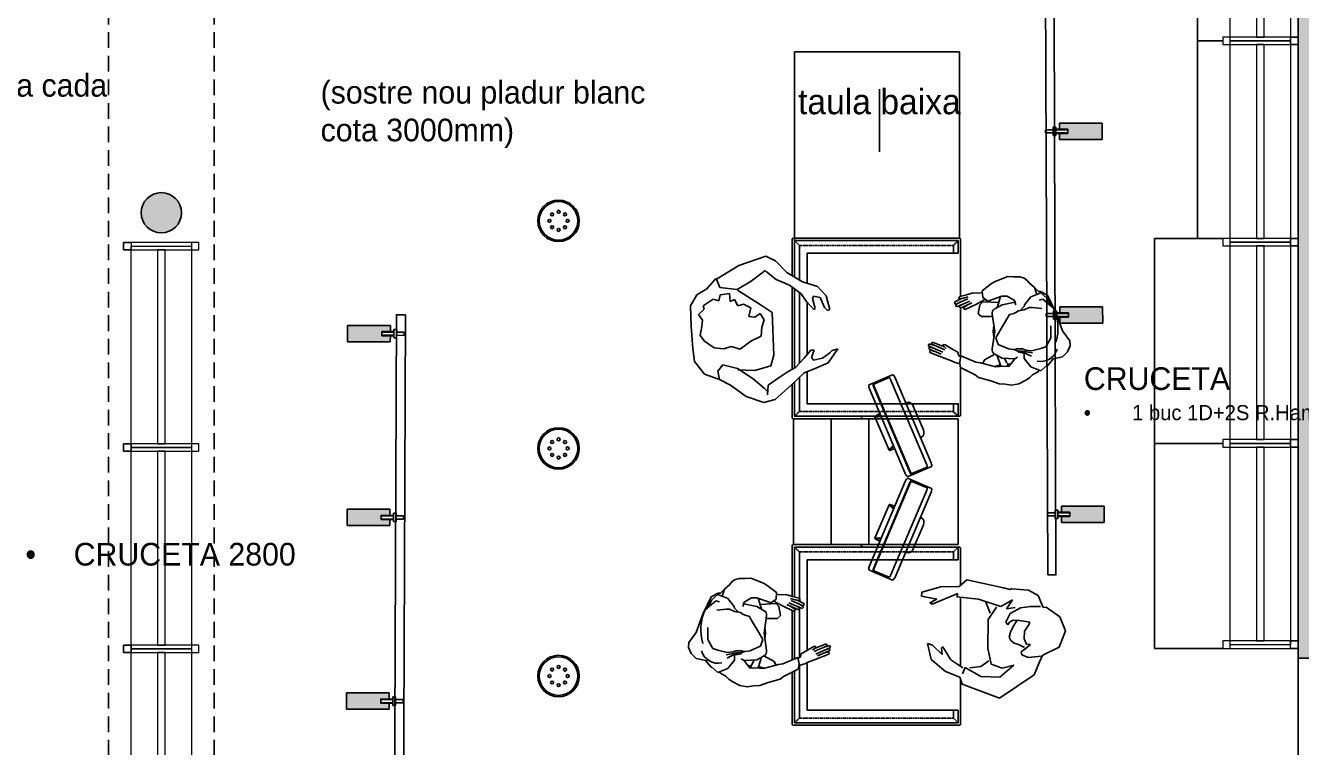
# Model space of a CAD drawing. Extents: x -50 to 69572, y -29139 to 50177.
# Drawn here: x 15795 to 20868, y -24556 to -21687 of the extents above; entities that cross this region are included whole.
import ezdxf
from ezdxf.enums import TextEntityAlignment as Align

# ---------------------------------------------------------------- set-up
doc = ezdxf.new("R2010")
doc.units = 0
doc.set_wipeout_variables(frame=1)
for name, pattern in [('ACAD_ISO03W100', [30, 12, -18]), ('Discontinua JB', [0.75, 0.5, -0.25]), ('TRAZOS2', [0.375, 0.25, -0.125])]:
    doc.linetypes.add(name, pattern=pattern)
doc.layers.get('DEFPOINTS').update_dxf_attribs({"color": 20})
for name, color, linetype in [('A_luminarias tecnicas', 21, 'Continuous'), ('CONCEP 2D', 7, 'Continuous'), ('DISCONTINUA', 52, 'ACAD_ISO03W100'), ('H SECCIÓ', 253, 'Continuous'), ('Imac JB', 8, 'Continuous'), ('Linea Capa Color 0000 JB', 7, 'Continuous'), ('Linea Capa Color 0140 Blau Vidre JB', 140, 'Continuous'), ('PARETS', 6, 'Continuous'), ('TEXT SUPERFÍCIES', 4, 'Continuous')]:
    doc.layers.add(name, color=color, linetype=linetype)
doc.layers.add('SUPERFÍCIES CONSTRUÏDES', color=3, linetype='Continuous', plot=False)
doc.layers.add('SUPERFÍCIES ÚTILS', color=2, linetype='Continuous', plot=False)
doc.layers.add('textos DT ocultar', color=7, linetype='Continuous', lineweight=13)
doc.styles.add('ARIAL', font='')
doc.styles.get('ARIAL').set_extended_font_data('Century Gothic')

# ---------------------------------------------------------------- blocks, each defined once
blk = doc.blocks.new('Planta Imac JB 2020')
at = {"layer": 'Imac JB'}
for p, q in [((-75.6, 133.7), (-74.4, 155)), ((-72.1, 157), (72.1, 157)), ((-70.2, 155.6), (-62.7, 133.7)), ((70.2, 155.6), (62.7, 133.7)), ((75.6, 133.7), (74.4, 155)), ((-197.9, 129.7), (-197.9, 111.1)), ((-197.9, 111.1), (-197.9, 27.2)), ((-193.1, 44.3), (-193.1, 109.9)), ((-183.4, 112.6), (183.4, 112.6)), ((182.3, 133.7), (-182.3, 133.7)), ((182.3, 115.2), (-182.3, 115.2)), ((-73.7, 151.8), (-74.7, 133.7)), ((-65.3, 133.7), (-71.7, 152.1)), ((65.3, 133.7), (71.7, 152.1)), ((73.7, 151.8), (74.7, 133.7)), ((193.1, 44.3), (193.1, 109.9)), ((197.9, 129.7), (197.9, 111.1)), ((197.9, 111.1), (197.9, 27.2)), ((184.1, 41.7), (-184.1, 41.7)), ((-183.4, 23.1), (183, 23.1)), ((-74.8, 18), (-74.8, 23.1)), ((-51.4, 0), (51.4, 0)), ((74.8, 18), (74.8, 23.1))]:
    blk.add_line(p, q, dxfattribs=at)
for centre, radius, start, end in [((-72.2, 154.9), 2.12, 19.0624, 176.7674), ((-72.7, 151.8), 1.06, 19.0624, 176.7674), ((72.2, 154.9), 2.12, 3.2326, 160.9376), ((72.7, 151.8), 1.06, 3.2326, 160.9376)]:
    blk.add_arc(centre, radius, start, end, dxfattribs=at)
for centre, major_axis, ratio, start_param, end_param in [((-182.3, 129.7), (-15.6, 0), 0.260994, 4.712389, 6.283185), ((-182.3, 111.1), (-15.6, 0), 0.260994, 4.712389, 6.283185), ((-183.4, 109.9), (-9.68, 0), 0.280083, 4.712389, 6.283185), ((-183.4, 27.2), (-14.5, 0), 0.280083, 0, 1.570832), ((-184.1, 44.3), (-9.02, 0), 0.29004, 0, 1.570796), ((-51.4, 18), (-23.4, 0), 0.769865, 0, 1.570796)]:
    blk.add_ellipse(centre, major_axis=major_axis, ratio=ratio, start_param=start_param, end_param=end_param, dxfattribs=at)
at = {"layer": 'Imac JB', "extrusion": (0, 0, -1)}
for centre, major_axis, ratio, start_param, end_param in [((182.3, 129.7), (15.6, 0), 0.260994, 4.712389, 6.283185), ((182.3, 111.1), (15.6, 0), 0.260994, 4.712389, 6.283185), ((183.4, 109.9), (9.68, 0), 0.280083, 4.712389, 6.283185), ((51.4, 18), (23.4, 0), 0.769865, 0, 1.570796), ((183.4, 27.2), (14.5, 0), 0.280083, 0, 1.600948), ((184.1, 44.3), (9.02, 0), 0.29004, 0, 1.570796)]:
    blk.add_ellipse(centre, major_axis=major_axis, ratio=ratio, start_param=start_param, end_param=end_param, dxfattribs=at)
blk = doc.blocks.new('R32')
blk.add_wipeout([(78976.1, 32380.5), (79090.9, 32501.5), (79113.6, 32440.6), (79143.7, 32380.1), (79121.3, 32357.3), (79103.4, 32341), (79070.9, 32292.8), (79030.5, 32255.3), (78995.3, 32238), (78959.2, 32215.2), (78962, 32209), (79002.6, 32212.1), (79011.3, 32206.8), (79001.6, 32181.7), (78959.8, 32171.2), (78945, 32162.1), (78947.2, 32152.2), (79003.3, 32156.6), (79045.9, 32184.1), (79075.9, 32240.4), (79122.6, 32294), (79176.3, 32331.3), (79200.8, 32365.5), (79184.3, 32477), (79146.5, 32574.7), (79148.7, 32576.2), (79115.5, 32619.7), (79099.4, 32662.4), (79060.8, 32695.3), (78978.6, 32706.5), (78892.4, 32716.5), (78839.4, 32719.2), (78782.9, 32688.2), (78751.3, 32634), (78722.2, 32594.8), (78665.8, 32540.8), (78630.6, 32475.8), (78634.6, 32429.4), (78718.5, 32297.6), (78740.6, 32196.7), (78788.3, 32149), (78786.3, 32172.2), (78778.5, 32183), (78762.8, 32216), (78761, 32252.6), (78773.3, 32258.3), (78799.5, 32242.6), (78801.5, 32255.7), (78745.9, 32325.6), (78733, 32364), (78694.6, 32446.5), (78658, 32456.2), (78671, 32454.1), (78775.1, 32547.2), (78762.5, 32489.1), (78769.2, 32423.1), (78808, 32403.5)]).dxf.layer = 'CONCEP 2D'
at = {"layer": 'CONCEP 2D'}
for p, q in [((78782.9, 32688.2), (78751.3, 32634)), ((78839.4, 32719.2), (78782.9, 32688.2)), ((78892.4, 32716.5), (78839.4, 32719.2)), ((78978.6, 32706.5), (78892.4, 32716.5)), ((78937.9, 32678.7), (78912.9, 32665.5)), ((78972.1, 32665.6), (78937.9, 32678.7)), ((79060.8, 32695.3), (78978.6, 32706.5)), ((79099.4, 32662.4), (79060.8, 32695.3)), ((78722.2, 32594.8), (78751.3, 32634)), ((78751.3, 32634), (78785.7, 32634.3)), ((78785.7, 32634.3), (78806.7, 32609.9)), ((78879, 32632.7), (78869, 32594.2)), ((78912.9, 32665.5), (78879, 32632.7)), ((78995.7, 32658), (78972.1, 32665.6)), ((79020.4, 32669.3), (78995.7, 32658)), ((79037.3, 32643.7), (79020.4, 32669.3)), ((79050.9, 32645.3), (79037.3, 32643.7)), ((79070.7, 32602.1), (79050.9, 32645.3)), ((79115.5, 32619.7), (79099.4, 32662.4)), ((78665.8, 32540.8), (78722.2, 32594.8)), ((78806.7, 32609.9), (78782.5, 32554.6)), ((78869, 32594.2), (78872, 32565.1)), ((79059.7, 32580.9), (79070.7, 32602.1)), ((79083, 32571.5), (79059.7, 32580.9)), ((79080.8, 32533.6), (79083, 32571.5)), ((79146.5, 32574.7), (79110.9, 32567)), ((79148.7, 32576.2), (79115.5, 32619.7)), ((79184.3, 32477), (79146.5, 32574.7)), ((78630.6, 32475.8), (78665.8, 32540.8)), ((78782.5, 32554.6), (78730.2, 32501.9)), ((78762.5, 32489.1), (78777, 32555.5)), ((78872, 32565.1), (78855.2, 32531.5)), ((78855.2, 32531.5), (78880, 32483.7)), ((79048.8, 32536.8), (79080.8, 32533.6)), ((79053.6, 32518.9), (79048.8, 32536.8)), ((79110.9, 32567), (79090.9, 32501.5)), ((78634.6, 32429.4), (78630.6, 32475.8)), ((78730.2, 32501.9), (78686.1, 32465)), ((78769.2, 32423.1), (78762.5, 32489.1)), ((78880, 32483.7), (78892.1, 32439.7)), ((78970.4, 32452), (78977.7, 32473.8)), ((78977.7, 32473.8), (79010, 32461)), ((79010, 32461), (79029.3, 32486.5)), ((79088.7, 32499.9), (79012.7, 32418.5)), ((79027.3, 32509.7), (79053.6, 32518.9)), ((79029.3, 32486.5), (79027.3, 32509.7)), ((79090.9, 32501.5), (79113.6, 32440.6)), ((79200.8, 32365.5), (79184.3, 32477)), ((78678.5, 32357.4), (78634.6, 32429.4)), ((78658, 32456.2), (78694.6, 32446.5)), ((78671, 32454.1), (78658, 32456.2)), ((78686.1, 32465), (78671, 32454.1)), ((78694.6, 32446.5), (78717.6, 32398.9)), ((78808, 32403.5), (78769.2, 32423.1)), ((78892.1, 32439.7), (78926.8, 32430.4)), ((78926.8, 32430.4), (78953.2, 32416.6)), ((78953.2, 32416.6), (78981.7, 32427.3)), ((78981.7, 32427.3), (78970.4, 32452)), ((79012.7, 32418.5), (78976.1, 32380.5)), ((79113.6, 32440.6), (79135.3, 32397)), ((78717.6, 32398.9), (78733, 32364)), ((78976.1, 32380.5), (78808, 32403.5)), ((79139.1, 32373.5), (79103.4, 32341)), ((79135.3, 32397), (79145.6, 32378.2)), ((79145.6, 32378.2), (79139.1, 32373.5)), ((78718.5, 32297.6), (78678.5, 32357.4)), ((78733, 32364), (78745.9, 32325.6)), ((78745.9, 32325.6), (78774.4, 32288.6)), ((79103.4, 32341), (79070.9, 32292.8)), ((79122.6, 32294), (79176.3, 32331.3)), ((79176.3, 32331.3), (79200.8, 32365.5)), ((78725.6, 32258.3), (78718.5, 32297.6)), ((78774.4, 32288.6), (78801.5, 32255.7)), ((79070.9, 32292.8), (79030.5, 32255.3)), ((79075.9, 32240.4), (79122.6, 32294)), ((78740.6, 32196.7), (78725.6, 32258.3)), ((78773.3, 32258.3), (78761, 32252.6)), ((78761, 32252.6), (78762.8, 32216)), ((78762.8, 32216), (78778.5, 32183)), ((78799.5, 32242.6), (78773.3, 32258.3)), ((78801.5, 32255.7), (78799.5, 32242.6)), ((78995.3, 32238), (78959.2, 32215.2)), ((79030.5, 32255.3), (78995.3, 32238)), ((79045.9, 32184.1), (79075.9, 32240.4)), ((78788.3, 32149), (78740.6, 32196.7)), ((78778.5, 32183), (78786.3, 32172.2)), ((78786.3, 32172.2), (78788.3, 32149)), ((78959.8, 32171.2), (78945, 32162.1)), ((78959.2, 32215.2), (78962, 32209)), ((79001.6, 32181.7), (78959.8, 32171.2)), ((78962, 32209), (79002.6, 32212.1)), ((79011.3, 32206.8), (79001.6, 32181.7)), ((79002.6, 32212.1), (79011.3, 32206.8)), ((79003.3, 32156.6), (79045.9, 32184.1)), ((78945, 32162.1), (78947.2, 32152.2)), ((78947.2, 32152.2), (79003.3, 32156.6))]:
    blk.add_line(p, q, dxfattribs=at)
blk = doc.blocks.new('456')
blk.add_wipeout([(79660.8, 32369.6), (79707.8, 32362.9), (79710.9, 32362.7), (79714.2, 32362.9), (79717.4, 32363.8), (79719.9, 32364.8), (79722.3, 32366.3), (79724.4, 32368.1), (79726.8, 32370.9), (79728.7, 32373.9), (79751.4, 32332.6), (79766, 32325.8), (79763.6, 32316.1), (79760.9, 32298.3), (79735.2, 32238.3), (79738.7, 32237.7), (79733.5, 32229.3), (79721.2, 32226.1), (79691.7, 32175.7), (79690.9, 32168.2), (79695.3, 32167.8), (79699.4, 32172.4), (79681.5, 32125.8), (79685.4, 32123.6), (79689.2, 32122.5), (79696.4, 32139.1), (79687.9, 32113.1), (79691.8, 32110.8), (79696.2, 32109.2), (79703.4, 32125.2), (79699.6, 32115.7), (79703.5, 32112.1), (79707.9, 32111.8), (79717.9, 32135), (79713.3, 32116.5), (79717.7, 32114.8), (79722.7, 32115.1), (79755.7, 32201.2), (79760.1, 32211.5), (79767.7, 32234.4), (79778.9, 32235.6), (79785, 32242.3), (79810.5, 32296), (79821.6, 32309.3), (79835.1, 32357.3), (79840.7, 32374), (79846.3, 32390.6), (79851.7, 32439.6), (79846.5, 32469.1), (79830.6, 32499.9), (79822.1, 32513), (79807.4, 32521.4), (79793, 32552.5), (79794.6, 32556.3), (79774.3, 32580.9), (79773.4, 32584), (79746.6, 32607.4), (79739.1, 32642.6), (79719.7, 32662.8), (79695.1, 32673.4), (79675.7, 32671.6), (79636.1, 32642.6), (79563, 32616.2), (79494.3, 32583.6), (79485.4, 32565.7), (79480.3, 32555.4), (79480.3, 32546.6), (79464.4, 32531.1), (79445, 32509.6), (79435.9, 32502.3), (79426.9, 32490.2), (79421.1, 32472.4), (79419.8, 32425.5), (79439.9, 32375.4), (79477.3, 32323.5), (79483.2, 32324), (79486.4, 32309.8), (79484.7, 32286.9), (79499.6, 32234), (79503.1, 32231.4), (79508.4, 32229.6), (79506.7, 32243.7), (79520.8, 32214.7), (79525.2, 32213.8), (79529.6, 32217.3), (79519.5, 32240.3), (79531.3, 32219.1), (79536.6, 32218.2), (79540.1, 32221.7), (79529.1, 32248.1), (79536.6, 32234), (79541.9, 32233.2), (79545.4, 32236.7), (79531.5, 32268.1), (79543.6, 32250.8), (79548.1, 32249.9), (79550.7, 32256), (79529.6, 32300.1), (79516.4, 32324.7), (79510.7, 32335.4), (79518.2, 32345.3), (79499.8, 32396), (79524.1, 32388.9), (79520.8, 32325.6), (79533.1, 32314.2), (79568.3, 32308), (79579.7, 32320.3), (79579.7, 32364.3), (79615, 32369.6), (79638.7, 32367)]).dxf.layer = 'CONCEP 2D'
at = {"layer": 'CONCEP 2D'}
for p, q in [((79675.7, 32671.6), (79695.1, 32673.4)), ((79695.1, 32673.4), (79719.7, 32662.8)), ((79563, 32616.2), (79636.1, 32642.6)), ((79636.1, 32642.6), (79675.7, 32671.6)), ((79719.7, 32662.8), (79739.1, 32642.6)), ((79748.6, 32598.3), (79739.1, 32642.6)), ((79480.3, 32555.4), (79494.3, 32583.6)), ((79505.8, 32580.9), (79485.5, 32556.3)), ((79563, 32616.2), (79494.3, 32583.6)), ((79537.5, 32598.5), (79505.8, 32580.9)), ((79510.2, 32565.1), (79545.4, 32607.4)), ((79615.8, 32596.8), (79664.3, 32596.8)), ((79664.3, 32596.8), (79693.3, 32580.9)), ((79693.3, 32580.9), (79699.5, 32576.5)), ((79699.5, 32576.5), (79706.5, 32556.3)), ((79746.6, 32607.4), (79773.4, 32584)), ((79773.4, 32584), (79774.3, 32580.9)), ((79774.3, 32580.9), (79794.6, 32556.3)), ((79445, 32509.6), (79464.4, 32531.1)), ((79464.4, 32531.1), (79480.3, 32546.6)), ((79464.4, 32531.1), (79492.1, 32540)), ((79480.3, 32546.6), (79480.3, 32555.4)), ((79498.7, 32523.7), (79485.5, 32556.3)), ((79501.4, 32516.7), (79498.7, 32523.7)), ((79514.6, 32550.1), (79510.2, 32565.1)), ((79542.8, 32523.7), (79547.2, 32560.7)), ((79542.8, 32510.5), (79542.8, 32523.7)), ((79706.5, 32556.3), (79715.3, 32519.3)), ((79724.1, 32523.7), (79717.1, 32484.1)), ((79781.4, 32523.7), (79778.7, 32516.7)), ((79794.6, 32556.3), (79781.4, 32523.7)), ((79792.8, 32552.8), (79797.2, 32546.6)), ((79797.2, 32546.6), (79811.4, 32523.7)), ((79811.4, 32523.7), (79822.1, 32513)), ((79421.1, 32472.4), (79426.9, 32490.2)), ((79421.1, 32472.4), (79421.3, 32448.9)), ((79426.9, 32490.2), (79435.9, 32502.3)), ((79435.9, 32502.3), (79445, 32509.6)), ((79501.4, 32516.7), (79532.2, 32492)), ((79539.2, 32490.3), (79532.2, 32492)), ((79539.2, 32490.3), (79554.9, 32474.3)), ((79552.5, 32490.3), (79542.8, 32510.5)), ((79552.5, 32490.3), (79556, 32467.4)), ((79712.7, 32497.3), (79708.3, 32484.1)), ((79708.3, 32484.1), (79708.3, 32462.1)), ((79715.3, 32519.3), (79712.7, 32497.3)), ((79717.1, 32484.1), (79715.3, 32463)), ((79732.9, 32510.5), (79716.5, 32476.8)), ((79725, 32490.3), (79721.5, 32467.4)), ((79746.2, 32490.3), (79725, 32490.3)), ((79737.4, 32519.3), (79732.9, 32510.5)), ((79778.7, 32516.7), (79746.2, 32490.3)), ((79822.1, 32513), (79830.6, 32499.9)), ((79830.6, 32499.9), (79846.5, 32469.1)), ((79421.3, 32448), (79419.8, 32425.5)), ((79439.9, 32375.4), (79419.8, 32425.5)), ((79515.5, 32452.4), (79497.9, 32422.5)), ((79497.9, 32422.5), (79497.9, 32401.3)), ((79533.1, 32457.7), (79515.5, 32452.4)), ((79533.1, 32402.2), (79522.5, 32454.2)), ((79556, 32467.4), (79563.2, 32457.7)), ((79563.2, 32457.7), (79567.4, 32448.9)), ((79571.8, 32431.3), (79567.4, 32448.9)), ((79585, 32424.2), (79571.8, 32431.3)), ((79636.1, 32393.4), (79585, 32424.2)), ((79708.3, 32428.6), (79703.9, 32418.1)), ((79708.3, 32462.1), (79710.9, 32457.7)), ((79710.9, 32448.9), (79708.3, 32428.6)), ((79715.3, 32463), (79710.9, 32448.9)), ((79710.9, 32457.7), (79710.9, 32448.9)), ((79721.5, 32467.4), (79715.3, 32463)), ((79747.7, 32452.8), (79740.9, 32463.8)), ((79747.7, 32452.8), (79744.4, 32402.2)), ((79762, 32419.8), (79747, 32413.7)), ((79762, 32419.8), (79747, 32413.7)), ((79777.9, 32429.5), (79747.7, 32452.8)), ((79768.2, 32426), (79762, 32419.8)), ((79769, 32436.5), (79768.2, 32426)), ((79768.2, 32426), (79777, 32421.6)), ((79776.1, 32407.5), (79777.9, 32429.5)), ((79846.5, 32469.1), (79851.7, 32439.6)), ((79851.7, 32439.6), (79848.3, 32414.5)), ((79448.6, 32360.6), (79439.9, 32375.4)), ((79497.9, 32401.3), (79518.2, 32345.3)), ((79543.6, 32383.3), (79499.6, 32396)), ((79520.8, 32325.6), (79524.1, 32388.9)), ((79520.8, 32325.6), (79524.1, 32388.9)), ((79543.6, 32383.3), (79524.1, 32388.9)), ((79549.3, 32373), (79533.1, 32402.2)), ((79638.7, 32373.1), (79569.7, 32362.9)), ((79638.7, 32367), (79615, 32369.6)), ((79664.3, 32377.6), (79636.1, 32393.4)), ((79707.8, 32362.9), (79638.7, 32373.1)), ((79660.8, 32369.6), (79638.7, 32367)), ((79690.7, 32387.2), (79664.3, 32377.6)), ((79703.9, 32418.1), (79690.7, 32387.2)), ((79744.4, 32402.2), (79728.2, 32373)), ((79751.4, 32332.6), (79728.7, 32373.9)), ((79777, 32396.9), (79733.7, 32382.8)), ((79763.6, 32316.1), (79778.7, 32375.8)), ((79771.3, 32395.1), (79778.2, 32373.7)), ((79776.1, 32407.5), (79776.1, 32407.5)), ((79778.7, 32375.8), (79776.1, 32407.5)), ((79776.1, 32407.5), (79776.1, 32407.5)), ((79846.3, 32390.6), (79835.1, 32357.3)), ((79846.3, 32390.6), (79848.3, 32414.5)), ((79477.3, 32323.5), (79448.6, 32360.6)), ((79503.1, 32325.6), (79477.3, 32323.5)), ((79486.4, 32309.8), (79483.2, 32324)), ((79518.2, 32345.3), (79503.1, 32325.6)), ((79510.7, 32335.4), (79514.6, 32328.2)), ((79514.6, 32328.2), (79516.4, 32324.7)), ((79516.4, 32324.7), (79529.6, 32300.1)), ((79533.1, 32314.2), (79520.8, 32325.6)), ((79533.1, 32314.2), (79520.8, 32325.6)), ((79579.7, 32320.3), (79568.3, 32308)), ((79579.7, 32320.3), (79568.3, 32308)), ((79579.7, 32364.3), (79579.7, 32320.3)), ((79579.7, 32364.3), (79579.7, 32320.3)), ((79766.4, 32325.6), (79751.4, 32332.6)), ((79765.3, 32326.1), (79751.4, 32332.6)), ((79835.1, 32357.3), (79821.6, 32309.3)), ((79484.7, 32286.9), (79486.4, 32309.8)), ((79492.6, 32260.4), (79484.7, 32286.9)), ((79501.4, 32267.5), (79505.8, 32249)), ((79518.1, 32274.5), (79540.1, 32221.7)), ((79525.2, 32282.5), (79545.4, 32236.7)), ((79529.6, 32300.1), (79550.7, 32256)), ((79543.6, 32250.8), (79531.5, 32268.1)), ((79568.3, 32308), (79533.1, 32314.2)), ((79568.3, 32308), (79533.1, 32314.2)), ((79735.2, 32238.3), (79760.9, 32298.3)), ((79760.9, 32298.3), (79763.6, 32316.1)), ((79810.5, 32296), (79785, 32242.3)), ((79821.6, 32309.3), (79810.5, 32296)), ((79499.6, 32234), (79492.6, 32260.4)), ((79503.1, 32231.4), (79499.6, 32234)), ((79508.4, 32229.6), (79503.1, 32231.4)), ((79505.8, 32249), (79508.4, 32229.6)), ((79520.8, 32214.7), (79506.7, 32243.7)), ((79508.4, 32265.7), (79529.6, 32217.3)), ((79531.3, 32219.1), (79519.5, 32240.3)), ((79529.6, 32217.3), (79525.2, 32213.8)), ((79536.6, 32234), (79528.7, 32249.2)), ((79536.6, 32218.2), (79531.3, 32219.1)), ((79541.9, 32233.2), (79536.6, 32234)), ((79540.1, 32221.7), (79536.6, 32218.2)), ((79545.4, 32236.7), (79541.9, 32233.2)), ((79548.1, 32249.9), (79543.6, 32250.8)), ((79550.7, 32256), (79548.1, 32249.9)), ((79721.2, 32226.1), (79706.5, 32200.3)), ((79733.5, 32229.3), (79721.2, 32226.1)), ((79738.3, 32237), (79733.5, 32229.3)), ((79761.1, 32233.8), (79735.2, 32238.3)), ((79760.1, 32211.5), (79767.7, 32234.4)), ((79778.9, 32235.6), (79761.1, 32233.8)), ((79785, 32242.3), (79778.9, 32235.6)), ((79525.2, 32213.8), (79520.8, 32214.7)), ((79699.4, 32172.4), (79681.5, 32125.8)), ((79689.2, 32122.5), (79711.8, 32174.4)), ((79691.7, 32175.7), (79690.9, 32168.2)), ((79690.9, 32168.2), (79695.3, 32167.8)), ((79706.5, 32200.3), (79691.7, 32175.7)), ((79695.3, 32167.8), (79706.4, 32180.3)), ((79696.2, 32109.2), (79721.5, 32166.8)), ((79722.7, 32115.1), (79743.8, 32169.4)), ((79743.8, 32169.4), (79755.7, 32201.2)), ((79755.7, 32201.2), (79760.1, 32211.5)), ((79681.5, 32125.8), (79685.4, 32123.6)), ((79685.4, 32123.6), (79689.2, 32122.5)), ((79694.8, 32134.1), (79687.9, 32113.1)), ((79703.4, 32125.2), (79699.6, 32115.7)), ((79699.6, 32115.7), (79703.5, 32112.1)), ((79707.9, 32111.8), (79728.8, 32160.4)), ((79718.3, 32136.7), (79713.3, 32116.5)), ((79713.3, 32116.5), (79717.7, 32114.8)), ((79717.7, 32114.8), (79722.7, 32115.1)), ((79687.9, 32113.1), (79691.8, 32110.8)), ((79691.8, 32110.8), (79696.2, 32109.2)), ((79703.5, 32112.1), (79707.9, 32111.8))]:
    blk.add_line(p, q, dxfattribs=at)
for centre, radius, start, end in [((79625, 32432.6), 192, 73.5986, 114.4905), ((79689.4, 32555.6), 68.8, 348.0511, 73.1982), ((79566.8, 32382.6), 20, 208.951, 278.4711), ((79710.7, 32382.6), 20, 261.5289, 331.049)]:
    blk.add_arc(centre, radius, start, end, dxfattribs=at)
blk = doc.blocks.new('NM98')
blk.add_wipeout([(80360.4, 32189.4), (80423.7, 32204.8), (80470.9, 32261.6), (80493.8, 32318.7), (80521.4, 32327.9), (80577.1, 32476.3), (80485, 32614.1), (80423.2, 32638.3), (80405.8, 32648.3), (80373.8, 32713.4), (80309.4, 32737.8), (80253.3, 32715.8), (80215.1, 32661), (80217.2, 32649.4), (80169.1, 32629.9), (80148.4, 32591.5), (80142.4, 32524.4), (80144.9, 32517.4), (80106.2, 32346.3), (80132.9, 32315.1), (80135.1, 32243.3), (80155.5, 32167.5), (80171.3, 32166.3), (80184, 32226.2), (80197.7, 32198.6), (80203.8, 32208.7), (80161.6, 32310.1), (80174.6, 32306.4), (80184.1, 32393), (80192.7, 32419.6), (80248.5, 32442.2), (80264.8, 32431.2), (80377.8, 32429.8), (80424.3, 32439.4), (80451.2, 32401.4), (80458.9, 32345.8), (80455.3, 32339.3), (80461, 32336.8), (80424.9, 32282.2), (80372.7, 32251), (80377.5, 32245.3), (80404.2, 32248.1), (80365.9, 32209.3)]).dxf.layer = 'CONCEP 2D'
at = {"layer": 'CONCEP 2D'}
for p, q in [((80253.3, 32715.8), (80309.4, 32737.8)), ((80309.4, 32737.8), (80373.8, 32713.4)), ((80215.1, 32661), (80253.3, 32715.8)), ((80373.8, 32713.4), (80405.8, 32648.3)), ((80148.4, 32591.5), (80169.1, 32629.9)), ((80169.1, 32629.9), (80217.2, 32649.4)), ((80212.3, 32599.1), (80212.3, 32638.7)), ((80217.2, 32649.4), (80215.1, 32661)), ((80405.8, 32648.3), (80423.2, 32638.3)), ((80410.8, 32642.9), (80414.9, 32590.4)), ((80423.2, 32638.3), (80485, 32614.1)), ((80142.4, 32524.4), (80148.4, 32591.5)), ((80218.2, 32559.3), (80212.3, 32599.1)), ((80270.8, 32572.4), (80268.2, 32554.6)), ((80275.6, 32596.4), (80270.8, 32572.4)), ((80283, 32594), (80275.6, 32596.4)), ((80310.2, 32575.7), (80283, 32594)), ((80341.1, 32573.8), (80310.2, 32575.7)), ((80362, 32583.8), (80341.1, 32573.8)), ((80364.2, 32599), (80362, 32583.8)), ((80376.3, 32575.2), (80363.7, 32551.1)), ((80383, 32576.8), (80364.2, 32599)), ((80392.6, 32562.5), (80383, 32576.8)), ((80414.9, 32590.4), (80404.6, 32564.6)), ((80485, 32614.1), (80577.1, 32476.3)), ((80144.9, 32517.4), (80142.4, 32524.4)), ((80222.1, 32503.9), (80186.9, 32527.9)), ((80186.9, 32527.9), (80212.3, 32480.8)), ((80217, 32538.8), (80222.1, 32503.9)), ((80240.8, 32518.3), (80218.2, 32559.3)), ((80291.9, 32530.4), (80266.9, 32545.7)), ((80268.2, 32554.6), (80267.2, 32530.1)), ((80267.2, 32530.1), (80275.5, 32515.9)), ((80315, 32519.2), (80291.9, 32530.4)), ((80347.7, 32521), (80335.1, 32515)), ((80358.6, 32533.7), (80347.7, 32521)), ((80363.7, 32551.1), (80358.6, 32533.7)), ((80404.6, 32564.6), (80392.6, 32562.5)), ((80457.7, 32486.1), (80445.7, 32533.1)), ((80445.7, 32533.1), (80494.2, 32477)), ((80106.2, 32346.3), (80139.1, 32492.1)), ((80139.1, 32492.1), (80144.9, 32517.4)), ((80212.3, 32480.8), (80184.1, 32393)), ((80274.8, 32501.7), (80240.8, 32518.3)), ((80285, 32509.3), (80274.8, 32501.7)), ((80275.5, 32515.9), (80285, 32509.3)), ((80335.1, 32515), (80315, 32519.2)), ((80442.4, 32443.1), (80457.7, 32486.1)), ((80494.2, 32477), (80490.8, 32402.1)), ((80577.1, 32476.3), (80521.4, 32327.9)), ((80239.7, 32438.6), (80196, 32421)), ((80264.8, 32431.2), (80216, 32464.3)), ((80264.8, 32431.2), (80377.8, 32429.8)), ((80377.8, 32429.8), (80442.4, 32443.1)), ((80428.7, 32433.2), (80451.2, 32401.4)), ((80184.1, 32393), (80174.6, 32306.4)), ((80451.2, 32401.4), (80457.2, 32358.5)), ((80490.8, 32402.1), (80455.3, 32339.3)), ((80132.9, 32315.1), (80106.2, 32346.3)), ((80424.9, 32282.2), (80457, 32330.7)), ((80455.3, 32339.3), (80480.1, 32328.2)), ((80493.8, 32318.7), (80470.9, 32261.6)), ((80521.4, 32327.9), (80493.8, 32318.7)), ((80135.1, 32243.3), (80132.9, 32315.1)), ((80174.6, 32306.4), (80161.6, 32310.1)), ((80161.6, 32310.1), (80203.8, 32208.7)), ((80372.7, 32251), (80424.9, 32282.2)), ((80155.5, 32167.5), (80135.1, 32243.3)), ((80184, 32226.2), (80171.3, 32166.3)), ((80197.7, 32198.6), (80184, 32226.2)), ((80365.9, 32209.3), (80404.2, 32248.1)), ((80377.5, 32245.3), (80372.7, 32251)), ((80404.2, 32248.1), (80377.5, 32245.3)), ((80470.9, 32261.6), (80423.7, 32204.8)), ((80171.3, 32166.3), (80155.5, 32167.5)), ((80203.8, 32208.7), (80197.7, 32198.6)), ((80360.4, 32189.4), (80365.9, 32209.3)), ((80423.7, 32204.8), (80360.4, 32189.4))]:
    blk.add_line(p, q, dxfattribs=at)
blk = doc.blocks.new('Lamp Mini Kombic')
at = {"layer": 'A_luminarias tecnicas'}
for centre, radius in [((0, 0), 0.0825), ((0, 0), 0.0767), ((-0.0362, 0), 0.00584), ((-0.0256, 0.0256), 0.00584), ((0, 0.0362), 0.00584), ((0.0256, 0.0256), 0.00584), ((0.0362, 0), 0.00584), ((-0.0256, -0.0256), 0.00584), ((0, -0.0362), 0.00584), ((0.0256, -0.0256), 0.00584)]:
    blk.add_circle(centre, radius, dxfattribs=at)
blk = doc.blocks.new('Hance track')
at = {"layer": 'A_luminarias tecnicas'}
h = blk.add_hatch(color=256, dxfattribs=at)
h.dxf.hatch_style = 1
h.paths.add_polyline_path([(0.0325, 0.17), (0.0085, 0.17), (0.0085, 0.1362), (-0.0085, 0.1362), (-0.0085, 0.17), (-0.0325, 0.17), (-0.0325, 0), (0.0325, 0)])
for p, q in [((-0.0061, 0.225), (-0.0061, 0.1951)), ((-0.0061, 0.225), (0.0061, 0.225)), ((0.0061, 0.225), (0.0061, 0.1951)), ((-0.0085, 0.17), (-0.0325, 0.17)), ((-0.0325, 0.17), (-0.0325, 0)), ((-0.0166, 0.1951), (0.0166, 0.1951)), ((-0.0166, 0.1841), (-0.0166, 0.1951)), ((-0.0166, 0.1841), (0.0166, 0.1841)), ((-0.0085, 0.1841), (-0.0085, 0.1362)), ((-0.0061, 0.1841), (-0.0061, 0.1362)), ((0.0061, 0.1841), (0.0061, 0.1362)), ((0.0085, 0.1841), (0.0085, 0.1362)), ((0.0325, 0.17), (0.0085, 0.17)), ((0.0166, 0.1841), (0.0166, 0.1951)), ((0.0325, 0.17), (0.0325, 0)), ((-0.0085, 0.1362), (0.0085, 0.1362)), ((0.0325, 0), (-0.0325, 0))]:
    blk.add_line(p, q, dxfattribs=at)
blk = doc.blocks.new('Superfícies amb línia Extra')
at = {"layer": 'DEFPOINTS', "ltscale": 0.01}
blk.add_line((0, 0.125), (0, -0.125), dxfattribs=at)
at = {"style": 'ARIAL'}
for tag, p in [('LINEXTRA', (0, 0.325)), ('SALA', (0, 0.125)), ('SUP', (0, -0.025))]:
    blk.add_attdef(tag, text='', height=0.1, dxfattribs=at).set_placement(p, align=Align.TOP_CENTER)

msp = doc.modelspace()

# ---------------------------------------------------------------- hatches: boundary and pattern name
at = {"layer": 'H SECCIÓ', "true_color": 0xb0b0b0, "transparency": 33554687}
h = msp.add_hatch(color=253, dxfattribs=at)
h.dxf.hatch_style = 1
h.paths.add_polyline_path([(11854.99358, -12561.23502), (11854.99358, -12961.23502), (11334.99358, -12961.23502), (11334.99358, -12561.23502)], flags=17)
h.paths.add_polyline_path([(11334.99358, -11361.23502), (11334.99358, -10511.32993), (26794.99358, -12205.48066), (26794.99358, -16699.90666), (25564.99358, -16565.17998), (25564.99358, -19231.23502), (25264.99358, -19231.23502), (25264.99358, -16230.52553), (26274.53839, -16341.1049), (26274.53839, -12672.01848), (11854.99358, -11091.88378), (11854.99358, -11361.23502)])
h.paths.add_polyline_path([(11854.99358, -14761.23502), (11854.99358, -16380.64517), (11334.99358, -16380.64517), (11334.99358, -14761.23502)], flags=17)
h.paths.add_polyline_path([(16540.97478, -26577.01158), (11334.99358, -26014.32622), (11334.99358, -24741.23502), (11584.99358, -24741.23502), (11584.99358, -24871.23502), (11854.99358, -25051.23502), (11854.99358, -25567.61803), (16594.70406, -26079.90679)])
h.paths.add_polyline_path([(17435.76339, -26673.72427), (17489.49266, -26176.61948), (26274.99358, -27126.19508), (26274.99358, -23231.23502), (26219.99358, -23231.23502), (26219.99358, -22931.23502), (26794.99358, -22931.23502), (26794.99358, -27685.31105)])
edge = h.paths.add_edge_path()
edge.add_arc((16334.99358, -22431.23502), 80, 0, 360)
h.paths.add_polyline_path([(16124.99358, -18161.23502), (16124.99358, -18901.23502), (16544.99358, -18901.23502), (16544.99358, -18161.23502)], flags=17)
h.paths.add_polyline_path([(20854.99358, -15747.48059), (20854.99358, -24201.23502), (21414.99358, -24201.23502), (21414.99358, -15808.81957)])
h.paths.add_polyline_path([(25564.99358, -20431.23502), (25264.99358, -20431.23502), (25264.99358, -23231.23502), (25619.99358, -23231.23502), (25619.99358, -22931.23502), (25564.99358, -22931.23502)])
h.paths.add_polyline_path([(11334.99358, -17380.64517), (11854.99358, -17380.64517), (11854.99358, -22341.23502), (11584.99358, -22521.23502), (11584.99358, -22651.23502), (11334.99358, -22651.23502)])

# ---------------------------------------------------------------- linework, layer by layer
for p, q in [((20454.99358, -22532.84975), (20454.99358, -19336.07217)), ((20554.99358, -21747.84975), (20454.99358, -21747.84975)), ((20284.2829, -24162.84975, -170.71068), (20284.2829, -22532.84975, -170.71068)), ((20284.2829, -22532.84975), (20554.99358, -22532.84975)), ((18848.12192, -23250.02646), (18848.12192, -23750.02646)), ((19503.12192, -23250.02646), (18848.12192, -23250.02646)), ((18998.12192, -23250.02646), (18998.12192, -23750.02646)), ((19148.12192, -23250.02646), (19148.12192, -23750.02646)), ((19503.12192, -23750.02646), (19503.12192, -23250.02646)), ((20554.99358, -23347.84975), (20284.2829, -23347.84975)), ((18848.12192, -23750.02646), (19503.12192, -23750.02646)), ((20554.99358, -24162.84975), (20284.2829, -24162.84975))]:
    msp.add_line(p, q)
at = {"color": 5}
for p, q in [((18853.12192, -21792.02646), (19508.12192, -21792.02646)), ((19508.12192, -21792.02646), (19508.12192, -22532.02646))]:
    msp.add_line(p, q, dxfattribs=at)
at = {"ltscale": 10}
for points in [[(19503.12192, -22592.02646), (19503.12192, -22542.02646), (18853.12192, -22542.02646), (18853.12192, -23240.02646), (19503.12192, -23240.02646), (19503.12192, -23190.02646), (18903.12192, -23190.02646), (18903.12192, -22592.02646), (19503.12192, -22592.02646)], [(19503.12192, -24408.02646), (19503.12192, -24458.02646), (18853.12192, -24458.02646), (18853.12192, -23760.02646), (19503.12192, -23760.02646), (19503.12192, -23810.02646), (18903.12192, -23810.02646), (18903.12192, -24408.02646), (19503.12192, -24408.02646)]]:
    msp.add_lwpolyline(points, dxfattribs=at)
at = {"linetype": 'Discontinua JB', "ltscale": 10}
for points in [[(18872.12192, -23221.02646), (18853.12192, -23240.02646), (19503.12192, -23240.02646), (19484.12192, -23221.02646)], [(18872.12192, -23779.02646), (18853.12192, -23760.02646), (19503.12192, -23760.02646), (19484.12192, -23779.02646)]]:
    msp.add_lwpolyline(points, close=True, dxfattribs=at)
at = {"layer": 'A_luminarias tecnicas'}
msp.add_lwpolyline([(17296.46702, -25142.24194), (17260.46718, -25142.13398), (17269.63735, -22836.30054), (17305.63477, -22837.0177)], close=True, dxfattribs=at)
at = {"layer": 'CONCEP 2D', "color": 8, "linetype": 'TRAZOS2', "ltscale": 250}
for points in [[(16124.99358, -18901.23502), (16124.9866, -26029.13767)], [(16544.99358, -18901.23502), (16544.99358, -26074.53387)]]:
    msp.add_lwpolyline(points, dxfattribs=at)
at = {"layer": 'DISCONTINUA', "ltscale": 0.005}
msp.add_lwpolyline([(20854.99358, -24201.23502), (20854.99358, -26540.37763)], dxfattribs=at)
at = {"layer": 'Linea Capa Color 0000 JB', "color": 150, "lineweight": 13, "ltscale": 10}
for points in [[(20584.99358, -21747.84975), (20584.99358, -20947.84975), (20824.99358, -20947.84975), (20824.99358, -21747.84975)], [(20584.99358, -22547.84975), (20584.99358, -21747.84975), (20824.99358, -21747.84975), (20824.99358, -22547.84975)], [(16454.74624, -22563.95933), (16454.74624, -23363.95933), (16214.74624, -23363.95933), (16214.74624, -22563.95933)], [(20584.99358, -23347.84975), (20584.99358, -22547.84975), (20824.99358, -22547.84975), (20824.99358, -23347.84975)], [(16454.74624, -23363.95933), (16454.74624, -24163.95933), (16214.74624, -24163.95933), (16214.74624, -23363.95933)], [(20584.99358, -24147.84975), (20584.99358, -23347.84975), (20824.99358, -23347.84975), (20824.99358, -24147.84975)], [(16454.74624, -24163.95933), (16454.74624, -24963.95933), (16214.74624, -24963.95933), (16214.74624, -24163.95933)]]:
    msp.add_lwpolyline(points, close=True, dxfattribs=at)
at = {"layer": 'Linea Capa Color 0000 JB', "lineweight": 13, "ltscale": 10}
for points in [[(20719.99358, -21732.84975), (20719.99358, -20962.84975), (20689.99358, -20962.84975), (20689.99358, -21732.84975)], [(20854.99358, -21762.84975), (20854.99358, -21732.84975), (20554.99358, -21732.84975), (20554.99358, -21762.84975)], [(20854.99358, -21762.84975), (20854.99358, -21732.84975), (20554.99358, -21732.84975), (20554.99358, -21762.84975)], [(20854.99358, -21762.84975), (20854.99358, -21732.84975), (20554.99358, -21732.84975), (20554.99358, -21762.84975)], [(20719.99358, -22532.84975), (20719.99358, -21762.84975), (20689.99358, -21762.84975), (20689.99358, -22532.84975)], [(16184.74624, -22548.95933), (16184.74624, -22578.95933), (16484.74624, -22578.95933), (16484.74624, -22548.95933)], [(20854.99358, -22562.84975), (20854.99358, -22532.84975), (20554.99358, -22532.84975), (20554.99358, -22562.84975)], [(20854.99358, -22562.84975), (20854.99358, -22532.84975), (20554.99358, -22532.84975), (20554.99358, -22562.84975)], [(20854.99358, -22562.84975), (20854.99358, -22532.84975), (20554.99358, -22532.84975), (20554.99358, -22562.84975)], [(20719.99358, -23332.84975), (20719.99358, -22562.84975), (20689.99358, -22562.84975), (20689.99358, -23332.84975)], [(16319.74624, -22578.95933), (16319.74624, -23348.95933), (16349.74624, -23348.95933), (16349.74624, -22578.95933)], [(20854.99358, -23362.84975), (20854.99358, -23332.84975), (20554.99358, -23332.84975), (20554.99358, -23362.84975)], [(20854.99358, -23362.84975), (20854.99358, -23332.84975), (20554.99358, -23332.84975), (20554.99358, -23362.84975)], [(20854.99358, -23362.84975), (20854.99358, -23332.84975), (20554.99358, -23332.84975), (20554.99358, -23362.84975)], [(16184.74624, -23348.95933), (16184.74624, -23378.95933), (16484.74624, -23378.95933), (16484.74624, -23348.95933)], [(16184.74624, -23348.95933), (16184.74624, -23378.95933), (16484.74624, -23378.95933), (16484.74624, -23348.95933)], [(16319.74624, -23378.95933), (16319.74624, -24148.95933), (16349.74624, -24148.95933), (16349.74624, -23378.95933)], [(20719.99358, -24132.84975), (20719.99358, -23362.84975), (20689.99358, -23362.84975), (20689.99358, -24132.84975)], [(16184.74624, -24148.95933), (16184.74624, -24178.95933), (16484.74624, -24178.95933), (16484.74624, -24148.95933)], [(16184.74624, -24148.95933), (16184.74624, -24178.95933), (16484.74624, -24178.95933), (16484.74624, -24148.95933)], [(20854.99358, -24162.84975), (20854.99358, -24132.84975), (20554.99358, -24132.84975), (20554.99358, -24162.84975)], [(16319.74624, -24178.95933), (16319.74624, -24948.95933), (16349.74624, -24948.95933), (16349.74624, -24178.95933)]]:
    msp.add_lwpolyline(points, close=True, dxfattribs=at)
at = {"layer": 'Linea Capa Color 0000 JB', "color": 253, "lineweight": 13, "ltscale": 10}
for points in [[(20584.99358, -21762.84975), (20584.99358, -21732.84975), (20554.99358, -21732.84975), (20554.99358, -21762.84975)], [(20584.99358, -21762.84975), (20584.99358, -21732.84975), (20554.99358, -21732.84975), (20554.99358, -21762.84975)], [(20584.99358, -21762.84975), (20584.99358, -21732.84975), (20554.99358, -21732.84975), (20554.99358, -21762.84975)], [(20824.99358, -21762.84975), (20824.99358, -21732.84975), (20854.99358, -21732.84975), (20854.99358, -21762.84975)], [(20824.99358, -21762.84975), (20824.99358, -21732.84975), (20854.99358, -21732.84975), (20854.99358, -21762.84975)], [(20824.99358, -21762.84975), (20824.99358, -21732.84975), (20854.99358, -21732.84975), (20854.99358, -21762.84975)], [(16214.74624, -22548.95933), (16214.74624, -22578.95933), (16184.74624, -22578.95933), (16184.74624, -22548.95933)], [(16454.74624, -22548.95933), (16454.74624, -22578.95933), (16484.74624, -22578.95933), (16484.74624, -22548.95933)], [(20584.99358, -22562.84975), (20584.99358, -22532.84975), (20554.99358, -22532.84975), (20554.99358, -22562.84975)], [(20584.99358, -22562.84975), (20584.99358, -22532.84975), (20554.99358, -22532.84975), (20554.99358, -22562.84975)], [(20584.99358, -22562.84975), (20584.99358, -22532.84975), (20554.99358, -22532.84975), (20554.99358, -22562.84975)], [(20824.99358, -22562.84975), (20824.99358, -22532.84975), (20854.99358, -22532.84975), (20854.99358, -22562.84975)], [(20824.99358, -22562.84975), (20824.99358, -22532.84975), (20854.99358, -22532.84975), (20854.99358, -22562.84975)], [(20824.99358, -22562.84975), (20824.99358, -22532.84975), (20854.99358, -22532.84975), (20854.99358, -22562.84975)], [(20584.99358, -23362.84975), (20584.99358, -23332.84975), (20554.99358, -23332.84975), (20554.99358, -23362.84975)], [(20584.99358, -23362.84975), (20584.99358, -23332.84975), (20554.99358, -23332.84975), (20554.99358, -23362.84975)], [(20584.99358, -23362.84975), (20584.99358, -23332.84975), (20554.99358, -23332.84975), (20554.99358, -23362.84975)], [(20824.99358, -23362.84975), (20824.99358, -23332.84975), (20854.99358, -23332.84975), (20854.99358, -23362.84975)], [(20824.99358, -23362.84975), (20824.99358, -23332.84975), (20854.99358, -23332.84975), (20854.99358, -23362.84975)], [(20824.99358, -23362.84975), (20824.99358, -23332.84975), (20854.99358, -23332.84975), (20854.99358, -23362.84975)], [(16214.74624, -23348.95933), (16214.74624, -23378.95933), (16184.74624, -23378.95933), (16184.74624, -23348.95933)], [(16214.74624, -23348.95933), (16214.74624, -23378.95933), (16184.74624, -23378.95933), (16184.74624, -23348.95933)], [(16454.74624, -23348.95933), (16454.74624, -23378.95933), (16484.74624, -23378.95933), (16484.74624, -23348.95933)], [(16454.74624, -23348.95933), (16454.74624, -23378.95933), (16484.74624, -23378.95933), (16484.74624, -23348.95933)], [(16214.74624, -24148.95933), (16214.74624, -24178.95933), (16184.74624, -24178.95933), (16184.74624, -24148.95933)], [(16214.74624, -24148.95933), (16214.74624, -24178.95933), (16184.74624, -24178.95933), (16184.74624, -24148.95933)], [(16454.74624, -24148.95933), (16454.74624, -24178.95933), (16484.74624, -24178.95933), (16484.74624, -24148.95933)], [(16454.74624, -24148.95933), (16454.74624, -24178.95933), (16484.74624, -24178.95933), (16484.74624, -24148.95933)], [(20584.99358, -24162.84975), (20584.99358, -24132.84975), (20554.99358, -24132.84975), (20554.99358, -24162.84975)], [(20824.99358, -24162.84975), (20824.99358, -24132.84975), (20854.99358, -24132.84975), (20854.99358, -24162.84975)]]:
    msp.add_lwpolyline(points, close=True, dxfattribs=at)
at = {"layer": 'Linea Capa Color 0000 JB', "linetype": 'Discontinua JB', "ltscale": 10}
for points in [[(18853.12192, -22542.02646), (18872.12192, -22561.02646), (19484.12192, -22561.02646), (19503.12192, -22542.02646)], [(18853.12192, -22542.02646), (18853.12192, -23240.02646), (18872.12192, -23221.02646), (18872.12192, -22561.02646)], [(18872.12192, -22561.02646), (18872.12192, -23221.02646), (19484.12192, -23221.02646), (19484.12192, -23190.02646), (18903.12192, -23190.02646), (18903.12192, -22592.02646), (19484.12192, -22592.02646), (19484.12192, -22561.02646)], [(19484.12192, -22561.02646), (19484.12192, -22592.02646), (19503.12192, -22592.02646), (19503.12192, -22542.02646)], [(19484.12192, -23190.02646), (19484.12192, -23221.02646), (19503.12192, -23240.02646), (19503.12192, -23190.02646)], [(18853.12192, -24458.02646), (18853.12192, -23760.02646), (18872.12192, -23779.02646), (18872.12192, -24439.02646)], [(18872.12192, -24439.02646), (18872.12192, -23779.02646), (19484.12192, -23779.02646), (19484.12192, -23810.02646), (18903.12192, -23810.02646), (18903.12192, -24408.02646), (19484.12192, -24408.02646), (19484.12192, -24439.02646)], [(19484.12192, -23810.02646), (19484.12192, -23779.02646), (19503.12192, -23760.02646), (19503.12192, -23810.02646)], [(18853.12192, -24458.02646), (18872.12192, -24439.02646), (19484.12192, -24439.02646), (19503.12192, -24458.02646)], [(19484.12192, -24439.02646), (19484.12192, -24408.02646), (19503.12192, -24408.02646), (19503.12192, -24458.02646)]]:
    msp.add_lwpolyline(points, close=True, dxfattribs=at)
at = {"layer": 'Linea Capa Color 0140 Blau Vidre JB', "color": 140}
for points in [[(19127.12192, -23240.02646, 0.4142135624), (19117.12192, -23250.02646), (18848.12192, -23250.02646, -0.4142135624), (18843.12192, -23245.02646), (18843.12192, -22537.02646, -0.4142135624), (18848.12192, -22532.02646), (19508.12192, -22532.02646, -0.4142135624), (19513.12192, -22537.02646), (19513.12192, -23235.02646, -0.4142135624), (19508.12192, -23240.02646)], [(19127.12192, -23760.02646, -0.4142135624), (19117.12192, -23750.02646), (18848.12192, -23750.02646, 0.4142135624), (18843.12192, -23755.02646), (18843.12192, -24463.02646, 0.4142135624), (18848.12192, -24468.02646), (19508.12192, -24468.02646, 0.4142135624), (19513.12192, -24463.02646), (19513.12192, -23765.02646, 0.4142135624), (19508.12192, -23760.02646)]]:
    msp.add_lwpolyline(points, format="xyb", close=True, dxfattribs=at)
at = {"layer": 'PARETS'}
msp.add_lwpolyline([(20854.99358, -15747.48059), (20854.99358, -24201.23502), (21414.99358, -24201.23502), (21414.99358, -15808.81957)], close=True, dxfattribs=at)
msp.add_circle((16334.99358, -22431.23502), 80, dxfattribs=at)
at = {"layer": 'SUPERFÍCIES CONSTRUÏDES'}
msp.add_lwpolyline([(21414.99358, -24201.24076), (20854.99358, -24201.23502), (20854.99358, -18901.23502), (11854.99358, -18901.23502)], dxfattribs=at)
at = {"layer": 'SUPERFÍCIES ÚTILS'}
for points in [[(11854.99358, -21531.23502), (12704.99358, -21531.23502), (13554.99358, -22381.23502), (13554.99358, -25751.36151), (15811.25281, -25995.22794), (15848.8633, -25647.25459), (17240.75669, -25797.69655), (17203.1462, -26145.6699), (20854.99358, -26540.37763), (20854.99358, -18901.23502), (11854.99358, -18901.23502)], [(11854.99358, -21531.23502), (12704.99358, -21531.23502), (13554.99358, -22381.23502), (13554.99358, -25399.32306), (13999.63351, -25447.3817), (13962.02302, -25795.35504), (15811.25281, -25995.22794), (15848.8633, -25647.25459), (17240.75669, -25797.69655), (17203.1462, -26145.6699), (20854.99358, -26540.37763), (20854.99358, -18901.23502), (11854.99358, -18901.23502)], [(20854.99358, -26540.37763), (23237.99827, -26797.94326), (23296.54848, -26256.23502), (23664.99358, -26256.23502), (23664.99358, -18901.23502), (21414.99358, -18901.23502), (21414.99358, -24201.23502), (20854.99358, -24201.23502)]]:
    msp.add_lwpolyline(points, close=True, dxfattribs=at)

# ---------------------------------------------------------------- block references
at = {"layer": 'A_luminarias tecnicas'}
for name, p, xscale, yscale, zscale, rotation in [('Hance track', (20075.68904, -22107.01154), 1000.000000000001, 1000.000000000001, 1000.000000000001, 90.17182224768837), ('Lamp Mini Kombic', (17914.40712, -22463.29576), -1000, 1000, 1000, 180), ('Hance track', (17075.66202, -22911.55113), -1000.000000000001, 1000.000000000001, 1000.000000000001, 269.8281777523117), ('Lamp Mini Kombic', (17914.40712, -23367.79024), -1000, 1000, 1000, 180), ('Hance track', (17073.47286, -23641.54785), -1000.000000000001, 1000.000000000001, 1000.000000000001, 269.8281777523117), ('Hance track', (20083.89711, -23629.30684), 1000.000000000001, 1000.000000000001, 1000.000000000001, 90.17182224768837), ('Lamp Mini Kombic', (17914.40712, -24272.28472), -1000, 1000, 1000, 180), ('Hance track', (17071.28369, -24371.54457), -1000.000000000001, 1000.000000000001, 1000.000000000001, 269.8281777523117)]:
    msp.add_blockref(name, p, dxfattribs=dict(at, xscale=xscale, yscale=yscale, zscale=zscale, rotation=rotation))
at = {"layer": 'Linea Capa Color 0000 JB', "ltscale": 10, "rotation": 112.9670200813986}
msp.add_blockref('Planta Imac JB 2020', (19345.09909, -23246.86346, 0), dxfattribs=at)
at = {"layer": 'Linea Capa Color 0000 JB', "ltscale": 10, "xscale": -1, "rotation": 67.03297991860143}
msp.add_blockref('Planta Imac JB 2020', (19345.09909, -23719.18866, 0), dxfattribs=at)
at = {"layer": 'TEXT SUPERFÍCIES', "ltscale": 0.01, "xscale": 1000, "yscale": 1000, "zscale": 1000}
msp.add_blockref('Superfícies amb línia Extra', (19190.07223, -22064.60685), dxfattribs=at).add_auto_attribs({'SALA': 'taula baixa'})

# ---------------------------------------------------------------- texts
at = {"layer": 'textos DT ocultar', "color": 6, "char_height": 64, "width": 2052.3923796, "attachment_point": 1, "style": 'ARIAL'}
for s, insert in [('{\\H1.4063x;(sostre existent viguetes fusta cada 60cm entre elles\\Pi revoltons ceràmics)\\H0.66664x;\\P \\H0.99997x;      \\P                        \\P\\pxi13.128;              }', (14233.02398, -21879.56405)), ('{\\H1.4063x;(sostre nou pladur blanc\\Pcota 3000mm)\\H0.66664x;\\P \\H0.99997x;      \\P                        \\P\\pxi13.128;              }', (16968.37288, -21907.23002)), ('{\\H1.4063x;CRUCETA\\P\\pxi-3,l3,t3;{\\fSymbol|b0|i0|c2|p18;\\H0.66664x;·^I}\\H0.66664x;1 buc 1D+2S R.Hamilton\\P\\pi0,l0,tz;                               \\P \\H0.99997x;      \\P                        \\P\\pi13.128;              }', (20003.04392, -23045.3802)), ('\\pxi-3,l3,t3;{\\fSymbol|b0|i0|c2|p18;\\H1.4063x;·^I}{\\H1.4063x;CRUCETA 2800\\P\\pi0,l0,tz;\\H0.66664x;\\P\\P                                    \\P \\H0.99997x;      \\P                        \\P\\pi13.128;              }', (15794.54661, -23743.15126))]:
    msp.add_mtext(s, dxfattribs=dict(at, insert=insert))

# ---------------------------------------------------------------- next in the draw order: block references
at = {"layer": 'CONCEP 2D'}
for name, p, rotation in [('R32', (64633.18224, -94812.06659), 100.212281049408), ('456', (-12724.50454, 56735.75093), 270), ('NM98', (-12808.25445, 56216.89439), 270)]:
    msp.add_blockref(name, p, dxfattribs=dict(at, rotation=rotation))
at = {"layer": 'CONCEP 2D', "xscale": -1, "rotation": 90}
msp.add_blockref('456', (51104.68679, 55536.76966), dxfattribs=at)

# ---------------------------------------------------------------- next in the draw order: linework, layer by layer
at = {"color": 5}
msp.add_line((18853.12192, -22542.02646), (18853.12192, -21792.02646), dxfattribs=at)
at = {"layer": 'A_luminarias tecnicas'}
msp.add_lwpolyline([(19859.84474, -23869.51824), (19891.86774, -23870.54363), (19879.93693, -19869.44191), (19843.93709, -19869.54987)], close=True, dxfattribs=at)

# ---------------------------------------------------------------- next in the draw order: block references
at = {"layer": 'A_luminarias tecnicas', "xscale": 1000.000000000001, "yscale": 1000.000000000001, "zscale": 1000.000000000001, "rotation": 90.17182224768837}
msp.add_blockref('Hance track', (20077.87821, -22837.00826), dxfattribs=at)

doc.saveas('drawing.dxf')
